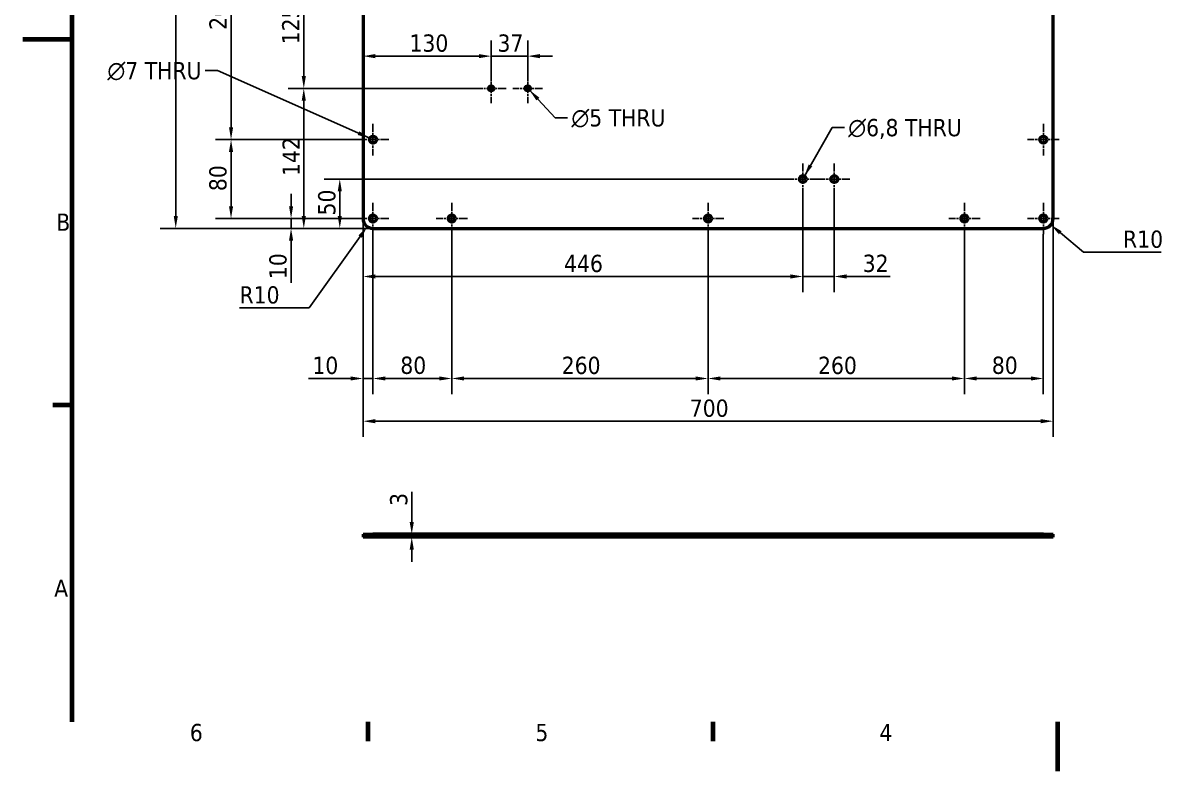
# Model space of a CAD drawing. Header units: millimetres. Extents: x 0 to 2100, y 0 to 1485.
# Drawn here: x 0 to 1158, y 0 to 759 of the extents above; entities that cross this region are included whole.
import ezdxf

# ---------------------------------------------------------------- set-up
doc = ezdxf.new("R2010")
doc.units = ezdxf.units.MM
doc.header["$LTSCALE"] = 5
doc.linetypes.add('CHAIN', pattern=[0.3543, 0.2362, -0.0295, 0.0591, -0.0295])
doc.linetypes.add('DASHED', pattern=[0.2068, 0.1655, -0.0413])
for name, color, linetype, lineweight in [('Border (ISO)', 7, 'Continuous', 70), ('Center Mark (ISO)', 7, 'Continuous', 25), ('Dimension (ISO)', 7, 'Continuous', 25), ('Hidden (ISO)', 7, 'DASHED', 35), ('Symbol (ISO)', 7, 'Continuous', 25), ('Visible (ISO)', 7, 'Continuous', 50)]:
    doc.layers.add(name, color=color, linetype=linetype, lineweight=lineweight)
doc.styles.add('Note Text (ISO)', font='tahoma.ttf')
doc.dimstyles.new('Default - Method 1b (ISO)', dxfattribs={"dimscale": 5, "dimtxt": 3.5, "dimasz": 2.5, "dimexe": 3.175, "dimexo": 0, "dimgap": 0.762, "dimtad": 1, "dimtoh": 1, "dimrnd": 1e-08, "dimtxsty": 'Note Text (ISO)', "dimcen": 0.09, "dimdle": 10, "dimclrd": 256, "dimclre": 256, "dimclrt": 256, "dimazin": 2, "dimtfac": 1, "dimtmove": 0, "dimatfit": 3, "dimfxl": 0, "dimtolj": 1, "dimlwd": -1, "dimlwe": -1, "dimarcsym": 0})
doc.dimstyles.new('Default - Method 1b (ISO)$7', dxfattribs={"dimscale": 5, "dimtxt": 3.5, "dimasz": 2.5, "dimexe": 3.175, "dimexo": 0, "dimgap": 0.762, "dimtad": 1, "dimtoh": 1, "dimrnd": 1e-08, "dimtxsty": 'Note Text (ISO)', "dimcen": 0.09, "dimdle": 10, "dimclrd": 256, "dimclre": 256, "dimclrt": 256, "dimazin": 2, "dimtfac": 1, "dimtmove": 0, "dimatfit": 3, "dimfxl": 0, "dimtolj": 1, "dimlwd": -1, "dimlwe": -1, "dimarcsym": 0})

# ---------------------------------------------------------------- blocks, each defined once
blk = doc.blocks.new('Borders Default Border')
at = {"layer": 'Border (ISO)'}
for p, q in [((10, 74.25), (6.1, 74.25)), ((70, 10), (70, 6.1)), ((140, 10), (140, 6.1))]:
    blk.add_line(p, q, dxfattribs=at)
at = {"layer": 'Border (ISO)', "flags": 128}
for points in [[(10, 10), (10, 287)], [(0, 148.5), (10, 148.5)], [(210, 0), (210, 10)]]:
    blk.add_lwpolyline(points, dxfattribs=at)
at = {"layer": 'Border (ISO)', "char_height": 3.5, "attachment_point": 7, "style": 'Note Text (ISO)'}
for s, insert in [('B', (6.78, 109.63)), ('A', (6.36, 35.38)), ('6', (33.88, 6.03)), ('5', (103.98, 6.03)), ('4', (173.78, 6.1))]:
    blk.add_mtext(s, dxfattribs=dict(at, insert=insert))
blk = doc.blocks.new('*D7')
at = {"layer": 'Defpoints', "color": 0}
for p in [(211.2, 900.6), (339.1, 900.6), (339.1, 640.6)]:
    blk.add_point(p, dxfattribs=at)
at = {"layer": 'Dimension (ISO)'}
for p, q in [((339.1, 900.6), (195.3, 900.6)), ((211.2, 653.1), (211.2, 888.1)), ((339.1, 640.6), (195.3, 640.6))]:
    blk.add_line(p, q, dxfattribs=at)
for points in [[(209.1, 888.1), (213.3, 888.1), (211.2, 900.6)], [(209.1, 653.1), (213.3, 653.1), (211.2, 640.6)]]:
    blk.add_solid(points, dxfattribs=at)
at = {"layer": 'Dimension (ISO)', "insert": (189.2, 752), "char_height": 17.5, "attachment_point": 1, "rotation": 90, "style": 'Note Text (ISO)'}
blk.add_mtext('\\A1;260', dxfattribs=at)
blk = doc.blocks.new('*D8')
at = {"layer": 'Defpoints', "color": 0}
for p in [(339.1, 640.6), (211.2, 560.6), (339.1, 560.6)]:
    blk.add_point(p, dxfattribs=at)
at = {"layer": 'Dimension (ISO)'}
for p, q in [((339.1, 640.6), (195.3, 640.6)), ((211.2, 628.1), (211.2, 573.1)), ((339.1, 560.6), (195.3, 560.6))]:
    blk.add_line(p, q, dxfattribs=at)
for points in [[(209.1, 628.1), (213.3, 628.1), (211.2, 640.6)], [(209.1, 573.1), (213.3, 573.1), (211.2, 560.6)]]:
    blk.add_solid(points, dxfattribs=at)
at = {"layer": 'Dimension (ISO)', "insert": (189.1, 588.4), "char_height": 17.5, "attachment_point": 1, "rotation": 90, "style": 'Note Text (ISO)'}
blk.add_mtext('\\A1;80', dxfattribs=at)
blk = doc.blocks.new('*D9')
at = {"layer": 'Defpoints', "color": 0}
for p in [(272.1, 560.6), (339.1, 560.6), (355.1, 550.6)]:
    blk.add_point(p, dxfattribs=at)
at = {"layer": 'Dimension (ISO)'}
for p, q in [((272.1, 573.1), (272.1, 585.6)), ((339.1, 560.6), (256.2, 560.6)), ((272.1, 560.6), (272.1, 550.6)), ((355.1, 550.6), (256.2, 550.6)), ((272.1, 538.1), (272.1, 495.3))]:
    blk.add_line(p, q, dxfattribs=at)
for points in [[(270, 573.1), (274.2, 573.1), (272.1, 560.6)], [(270, 538.1), (274.2, 538.1), (272.1, 550.6)]]:
    blk.add_solid(points, dxfattribs=at)
at = {"layer": 'Dimension (ISO)', "insert": (250, 499.1), "char_height": 17.5, "attachment_point": 1, "rotation": 90, "style": 'Note Text (ISO)'}
blk.add_mtext('\\A1;10', dxfattribs=at)
blk = doc.blocks.new('*D10')
at = {"layer": 'Defpoints', "color": 0}
for p in [(155.1, 1250.6), (355.1, 1250.6), (355.1, 550.6)]:
    blk.add_point(p, dxfattribs=at)
at = {"layer": 'Dimension (ISO)'}
for p, q in [((355.1, 1250.6), (139.3, 1250.6)), ((155.1, 563.1), (155.1, 1238.1)), ((355.1, 550.6), (139.3, 550.6))]:
    blk.add_line(p, q, dxfattribs=at)
for points in [[(153.1, 1238.1), (157.2, 1238.1), (155.1, 1250.6)], [(153.1, 563.1), (157.2, 563.1), (155.1, 550.6)]]:
    blk.add_solid(points, dxfattribs=at)
at = {"layer": 'Dimension (ISO)', "insert": (133.1, 882), "char_height": 17.5, "attachment_point": 1, "rotation": 90, "style": 'Note Text (ISO)'}
blk.add_mtext('\\A1;700', dxfattribs=at)
blk = doc.blocks.new('*D11')
at = {"layer": 'Defpoints', "color": 0}
for p in [(345.1, 560.6), (355.1, 544.6), (355.1, 398.3)]:
    blk.add_point(p, dxfattribs=at)
at = {"layer": 'Dimension (ISO)'}
for p, q in [((345.1, 560.6), (345.1, 382.5)), ((355.1, 544.6), (355.1, 382.5)), ((332.6, 398.3), (289.9, 398.3)), ((355.1, 398.3), (345.1, 398.3)), ((367.6, 398.3), (380.1, 398.3))]:
    blk.add_line(p, q, dxfattribs=at)
for points in [[(332.6, 400.4), (332.6, 396.3), (345.1, 398.3)], [(367.6, 400.4), (367.6, 396.3), (355.1, 398.3)]]:
    blk.add_solid(points, dxfattribs=at)
at = {"layer": 'Dimension (ISO)', "insert": (293.7, 420.4), "char_height": 17.5, "attachment_point": 1, "style": 'Note Text (ISO)'}
blk.add_mtext('\\A1;10', dxfattribs=at)
blk = doc.blocks.new('*D12')
at = {"layer": 'Defpoints', "color": 0}
for p in [(355.1, 544.6), (435.1, 544.6), (435.1, 398.3)]:
    blk.add_point(p, dxfattribs=at)
at = {"layer": 'Dimension (ISO)'}
for p, q in [((355.1, 544.6), (355.1, 382.5)), ((435.1, 544.6), (435.1, 382.5)), ((367.6, 398.3), (422.6, 398.3))]:
    blk.add_line(p, q, dxfattribs=at)
for points in [[(367.6, 400.4), (367.6, 396.3), (355.1, 398.3)], [(422.6, 400.4), (422.6, 396.3), (435.1, 398.3)]]:
    blk.add_solid(points, dxfattribs=at)
at = {"layer": 'Dimension (ISO)', "insert": (382.9, 420.5), "char_height": 17.5, "attachment_point": 1, "style": 'Note Text (ISO)'}
blk.add_mtext('\\A1;80', dxfattribs=at)
blk = doc.blocks.new('*D13')
at = {"layer": 'Defpoints', "color": 0}
for p in [(435.1, 544.6), (695.1, 544.6), (695.1, 398.3)]:
    blk.add_point(p, dxfattribs=at)
at = {"layer": 'Dimension (ISO)'}
for p, q in [((435.1, 544.6), (435.1, 382.5)), ((695.1, 544.6), (695.1, 382.5)), ((447.6, 398.3), (682.6, 398.3))]:
    blk.add_line(p, q, dxfattribs=at)
for points in [[(447.6, 400.4), (447.6, 396.3), (435.1, 398.3)], [(682.6, 400.4), (682.6, 396.3), (695.1, 398.3)]]:
    blk.add_solid(points, dxfattribs=at)
at = {"layer": 'Dimension (ISO)', "insert": (546.6, 420.4), "char_height": 17.5, "attachment_point": 1, "style": 'Note Text (ISO)'}
blk.add_mtext('\\A1;260', dxfattribs=at)
blk = doc.blocks.new('*D14')
at = {"layer": 'Defpoints', "color": 0}
for p in [(695.1, 544.6), (955.1, 544.6), (955.1, 398.3)]:
    blk.add_point(p, dxfattribs=at)
at = {"layer": 'Dimension (ISO)'}
for p, q in [((695.1, 544.6), (695.1, 382.5)), ((955.1, 544.6), (955.1, 382.5)), ((707.6, 398.3), (942.6, 398.3))]:
    blk.add_line(p, q, dxfattribs=at)
for points in [[(707.6, 400.4), (707.6, 396.3), (695.1, 398.3)], [(942.6, 400.4), (942.6, 396.3), (955.1, 398.3)]]:
    blk.add_solid(points, dxfattribs=at)
at = {"layer": 'Dimension (ISO)', "insert": (806.6, 420.4), "char_height": 17.5, "attachment_point": 1, "style": 'Note Text (ISO)'}
blk.add_mtext('\\A1;260', dxfattribs=at)
blk = doc.blocks.new('*D15')
at = {"layer": 'Defpoints', "color": 0}
for p in [(955.1, 544.6), (1035.1, 544.6), (1035.1, 398.3)]:
    blk.add_point(p, dxfattribs=at)
at = {"layer": 'Dimension (ISO)'}
for p, q in [((955.1, 544.6), (955.1, 382.5)), ((1035.1, 544.6), (1035.1, 382.5)), ((967.6, 398.3), (1022.6, 398.3))]:
    blk.add_line(p, q, dxfattribs=at)
for points in [[(967.6, 400.4), (967.6, 396.3), (955.1, 398.3)], [(1022.6, 400.4), (1022.6, 396.3), (1035.1, 398.3)]]:
    blk.add_solid(points, dxfattribs=at)
at = {"layer": 'Dimension (ISO)', "insert": (982.9, 420.5), "char_height": 17.5, "attachment_point": 1, "style": 'Note Text (ISO)'}
blk.add_mtext('\\A1;80', dxfattribs=at)
blk = doc.blocks.new('*D16')
at = {"layer": 'Defpoints', "color": 0}
for p in [(345.1, 560.6), (1045.1, 560.6), (1045.1, 355)]:
    blk.add_point(p, dxfattribs=at)
at = {"layer": 'Dimension (ISO)'}
for p, q in [((345.1, 560.6), (345.1, 339.1)), ((1045.1, 560.6), (1045.1, 339.1)), ((357.6, 355), (1032.6, 355))]:
    blk.add_line(p, q, dxfattribs=at)
for points in [[(357.6, 357.1), (357.6, 352.9), (345.1, 355)], [(1032.6, 357.1), (1032.6, 352.9), (1045.1, 355)]]:
    blk.add_solid(points, dxfattribs=at)
at = {"layer": 'Dimension (ISO)', "insert": (676.5, 377), "char_height": 17.5, "attachment_point": 1, "style": 'Note Text (ISO)'}
blk.add_mtext('\\A1;700', dxfattribs=at)
blk = doc.blocks.new('*D17')
at = {"layer": 'Defpoints', "color": 0}
for p in [(775.2, 600.6), (321.5, 550.6), (355.1, 550.6)]:
    blk.add_point(p, dxfattribs=at)
at = {"layer": 'Dimension (ISO)'}
for p, q in [((775.2, 600.6), (305.6, 600.6)), ((321.5, 588.1), (321.5, 563.1)), ((355.1, 550.6), (305.6, 550.6))]:
    blk.add_line(p, q, dxfattribs=at)
for points in [[(319.4, 588.1), (323.6, 588.1), (321.5, 600.6)], [(319.4, 563.1), (323.6, 563.1), (321.5, 550.6)]]:
    blk.add_solid(points, dxfattribs=at)
at = {"layer": 'Dimension (ISO)', "insert": (299.5, 563.7), "char_height": 17.5, "attachment_point": 1, "rotation": 90, "style": 'Note Text (ISO)'}
blk.add_mtext('\\A1;50', dxfattribs=at)
blk = doc.blocks.new('*D18')
at = {"layer": 'Defpoints', "color": 0}
for p in [(791.1, 584.7), (823.1, 584.7), (823.1, 501.8)]:
    blk.add_point(p, dxfattribs=at)
at = {"layer": 'Dimension (ISO)'}
for p, q in [((791.1, 584.7), (791.1, 485.9)), ((823.1, 584.7), (823.1, 485.9)), ((778.6, 501.8), (766.1, 501.8)), ((791.1, 501.8), (823.1, 501.8)), ((835.6, 501.8), (879.8, 501.8))]:
    blk.add_line(p, q, dxfattribs=at)
for points in [[(778.6, 503.9), (778.6, 499.7), (791.1, 501.8)], [(835.6, 503.9), (835.6, 499.7), (823.1, 501.8)]]:
    blk.add_solid(points, dxfattribs=at)
at = {"layer": 'Dimension (ISO)', "insert": (851.9, 523.9), "char_height": 17.5, "attachment_point": 1, "style": 'Note Text (ISO)'}
blk.add_mtext('\\A1;32', dxfattribs=at)
blk = doc.blocks.new('*D19')
at = {"layer": 'Defpoints', "color": 0}
for p in [(791.1, 584.7), (345.1, 560.6), (345.1, 501.8)]:
    blk.add_point(p, dxfattribs=at)
at = {"layer": 'Dimension (ISO)'}
for p, q in [((791.1, 584.7), (791.1, 485.9)), ((345.1, 560.6), (345.1, 485.9)), ((778.6, 501.8), (357.6, 501.8))]:
    blk.add_line(p, q, dxfattribs=at)
for points in [[(357.6, 503.9), (357.6, 499.7), (345.1, 501.8)], [(778.6, 503.9), (778.6, 499.7), (791.1, 501.8)]]:
    blk.add_solid(points, dxfattribs=at)
at = {"layer": 'Dimension (ISO)', "insert": (549, 523.8), "char_height": 17.5, "attachment_point": 1, "style": 'Note Text (ISO)'}
blk.add_mtext('\\A1;446', dxfattribs=at)
blk = doc.blocks.new('*D32')
at = {"layer": 'Defpoints', "color": 0}
for p in [(394.5, 240.3), (394.5, 240.3), (394.5, 237.3)]:
    blk.add_point(p, dxfattribs=at)
at = {"layer": 'Dimension (ISO)'}
for p, q in [((394.5, 252.8), (394.5, 283.5)), ((394.5, 237.3), (394.5, 240.3)), ((394.5, 224.8), (394.5, 212.3))]:
    blk.add_line(p, q, dxfattribs=at)
for points in [[(392.4, 252.8), (396.6, 252.8), (394.5, 240.3)], [(392.4, 224.8), (396.6, 224.8), (394.5, 237.3)]]:
    blk.add_solid(points, dxfattribs=at)
at = {"layer": 'Dimension (ISO)', "insert": (372.5, 269.1), "char_height": 17.5, "attachment_point": 1, "rotation": 90, "style": 'Note Text (ISO)'}
blk.add_mtext('\\A1;3', dxfattribs=at)
blk = doc.blocks.new('*D33')
at = {"layer": 'Defpoints', "color": 0}
for p in [(1035.1, 560.6), (1042.8, 554.2)]:
    blk.add_point(p, dxfattribs=at)
at = {"layer": 'Dimension (ISO)'}
for p, q in [((1075.9, 526.4), (1052.4, 546.1)), ((1154.5, 526.4), (1075.9, 526.4))]:
    blk.add_line(p, q, dxfattribs=at)
blk.add_solid([(1053.7, 547.7), (1051, 544.5), (1042.8, 554.2)], dxfattribs=at)
at = {"layer": 'Dimension (ISO)', "insert": (1116, 548.4), "char_height": 17.5, "attachment_point": 1, "style": 'Note Text (ISO)'}
blk.add_mtext('\\A1;R10', dxfattribs=at)
blk = doc.blocks.new('*D34')
at = {"layer": 'Defpoints', "color": 0}
for p in [(355.1, 560.6), (349.3, 552.5)]:
    blk.add_point(p, dxfattribs=at)
at = {"layer": 'Dimension (ISO)'}
for p, q in [((290.4, 469.9), (342.1, 542.3)), ((219.8, 469.9), (290.4, 469.9))]:
    blk.add_line(p, q, dxfattribs=at)
blk.add_solid([(340.4, 543.5), (343.8, 541.1), (349.3, 552.5)], dxfattribs=at)
at = {"layer": 'Dimension (ISO)', "insert": (219.8, 491.9), "char_height": 17.5, "attachment_point": 1, "style": 'Note Text (ISO)'}
blk.add_mtext('\\A1;R10', dxfattribs=at)
blk = doc.blocks.new('*D37')
at = {"layer": 'Defpoints', "color": 0}
for p in [(285, 692.6), (460.1, 692.6), (355.1, 550.6)]:
    blk.add_point(p, dxfattribs=at)
at = {"layer": 'Dimension (ISO)'}
for p, q in [((460.1, 692.6), (269.2, 692.6)), ((285, 563.1), (285, 680.1)), ((355.1, 550.6), (269.2, 550.6))]:
    blk.add_line(p, q, dxfattribs=at)
for points in [[(282.9, 680.1), (287.1, 680.1), (285, 692.6)], [(282.9, 563.1), (287.1, 563.1), (285, 550.6)]]:
    blk.add_solid(points, dxfattribs=at)
at = {"layer": 'Dimension (ISO)', "insert": (263.4, 603.7), "char_height": 17.5, "attachment_point": 1, "rotation": 90, "style": 'Note Text (ISO)'}
blk.add_mtext('\\A1;142', dxfattribs=at)
blk = doc.blocks.new('*D38')
at = {"layer": 'Defpoints', "color": 0}
for p in [(285, 817.6), (441.6, 817.6), (460.1, 692.6)]:
    blk.add_point(p, dxfattribs=at)
at = {"layer": 'Dimension (ISO)'}
for p, q in [((441.6, 817.6), (269.2, 817.6)), ((285, 705.1), (285, 805.1)), ((460.1, 692.6), (269.2, 692.6))]:
    blk.add_line(p, q, dxfattribs=at)
for points in [[(282.9, 805.1), (287.1, 805.1), (285, 817.6)], [(282.9, 705.1), (287.1, 705.1), (285, 692.6)]]:
    blk.add_solid(points, dxfattribs=at)
at = {"layer": 'Dimension (ISO)', "insert": (263, 737.3), "char_height": 17.5, "attachment_point": 1, "rotation": 90, "style": 'Note Text (ISO)'}
blk.add_mtext('\\A1;125', dxfattribs=at)
blk = doc.blocks.new('*D42')
at = {"layer": 'Defpoints', "color": 0}
for p in [(475.1, 725.3), (345.1, 717.5), (475.1, 707.6)]:
    blk.add_point(p, dxfattribs=at)
at = {"layer": 'Dimension (ISO)'}
for p, q in [((475.1, 707.6), (475.1, 741.2)), ((357.6, 725.3), (462.6, 725.3))]:
    blk.add_line(p, q, dxfattribs=at)
for points in [[(357.6, 727.4), (357.6, 723.2), (345.1, 725.3)], [(462.6, 727.4), (462.6, 723.2), (475.1, 725.3)]]:
    blk.add_solid(points, dxfattribs=at)
at = {"layer": 'Dimension (ISO)', "insert": (392.2, 747.3), "char_height": 17.5, "attachment_point": 1, "style": 'Note Text (ISO)'}
blk.add_mtext('\\A1;130', dxfattribs=at)
blk = doc.blocks.new('*D43')
at = {"layer": 'Defpoints', "color": 0}
for p in [(512.1, 725.3), (475.1, 707.6), (512.1, 707.6)]:
    blk.add_point(p, dxfattribs=at)
at = {"layer": 'Dimension (ISO)'}
for p, q in [((475.1, 707.6), (475.1, 741.2)), ((512.1, 707.6), (512.1, 741.2)), ((462.6, 725.3), (450.1, 725.3)), ((475.1, 725.3), (487.6, 725.3)), ((487.6, 725.3), (499.6, 725.3)), ((512.1, 725.3), (499.6, 725.3)), ((524.6, 725.3), (537.1, 725.3))]:
    blk.add_line(p, q, dxfattribs=at)
for points in [[(462.6, 727.4), (462.6, 723.2), (475.1, 725.3)], [(524.6, 727.4), (524.6, 723.2), (512.1, 725.3)]]:
    blk.add_solid(points, dxfattribs=at)
at = {"layer": 'Dimension (ISO)', "insert": (481.5, 747.3), "char_height": 17.5, "attachment_point": 1, "style": 'Note Text (ISO)'}
blk.add_mtext('\\A1;37', dxfattribs=at)

msp = doc.modelspace()

# ---------------------------------------------------------------- linework, layer by layer
at = {"layer": 'Center Mark (ISO)', "linetype": 'CHAIN', "ltscale": 6.667144}
for p, q in [((475.1433, 707.5956), (475.1433, 677.5956)), ((512.1433, 707.5956), (512.1433, 677.5956)), ((490.1433, 692.5956), (460.1433, 692.5956)), ((527.1433, 692.5956), (497.1433, 692.5956))]:
    msp.add_line(p, q, dxfattribs=at)
at = {"layer": 'Center Mark (ISO)', "linetype": 'CHAIN', "ltscale": 7.111628}
for p, q in [((355.1433, 656.5956), (355.1433, 624.5956)), ((1035.1433, 656.5956), (1035.1433, 624.5956)), ((371.1433, 640.5956), (339.1433, 640.5956)), ((1051.1433, 640.5956), (1019.1433, 640.5956)), ((355.1433, 576.5956), (355.1433, 544.5956)), ((435.1433, 576.5956), (435.1433, 544.5956)), ((695.1433, 576.5956), (695.1433, 544.5956)), ((955.1433, 576.5956), (955.1433, 544.5956)), ((1035.1433, 576.5956), (1035.1433, 544.5956)), ((371.1433, 560.5956), (339.1433, 560.5956)), ((451.1433, 560.5956), (419.1433, 560.5956)), ((711.1433, 560.5956), (679.1433, 560.5956)), ((971.1433, 560.5956), (939.1433, 560.5956)), ((1051.1433, 560.5956), (1019.1433, 560.5956))]:
    msp.add_line(p, q, dxfattribs=at)
at = {"layer": 'Center Mark (ISO)', "linetype": 'CHAIN', "ltscale": 7.067179}
for p, q in [((791.1153, 616.4956), (791.1153, 584.6956)), ((823.1153, 616.4956), (823.1153, 584.6956)), ((807.0153, 600.5956), (775.2153, 600.5956)), ((839.0153, 600.5956), (807.2153, 600.5956))]:
    msp.add_line(p, q, dxfattribs=at)
at = {"layer": 'Hidden (ISO)', "ltscale": 1.142165}
for p, q in [((351.6433, 240.2852), (351.6433, 237.2852)), ((358.6433, 240.2852), (358.6433, 237.2852)), ((431.6433, 240.2852), (431.6433, 237.2852)), ((438.6433, 240.2852), (438.6433, 237.2852)), ((446.1433, 237.2852), (446.1433, 240.2852)), ((447.6433, 237.2852), (447.6433, 240.2852)), ((450.1433, 237.2852), (450.1433, 240.2852)), ((452.6433, 237.2852), (452.6433, 240.2852)), ((454.1433, 237.2852), (454.1433, 240.2852)), ((458.1433, 237.2852), (458.1433, 240.2852)), ((472.6433, 237.2852), (472.6433, 240.2852)), ((477.6433, 237.2852), (477.6433, 240.2852)), ((509.6433, 237.2852), (509.6433, 240.2852)), ((514.6433, 237.2852), (514.6433, 240.2852)), ((517.6433, 237.2852), (517.6433, 240.2852)), ((522.6433, 237.2852), (522.6433, 240.2852)), ((691.6433, 240.2852), (691.6433, 237.2852)), ((698.6433, 240.2852), (698.6433, 237.2852)), ((787.7153, 237.2852), (787.7153, 240.2852)), ((794.5153, 237.2852), (794.5153, 240.2852)), ((819.7153, 237.2852), (819.7153, 240.2852)), ((826.5153, 237.2852), (826.5153, 240.2852)), ((829.1433, 237.2852), (829.1433, 240.2852)), ((832.1433, 237.2852), (832.1433, 240.2852)), ((862.6433, 237.2852), (862.6433, 240.2852)), ((865.6433, 237.2852), (865.6433, 240.2852)), ((879.1433, 237.2852), (879.1433, 240.2852)), ((882.1433, 237.2852), (882.1433, 240.2852)), ((942.1433, 237.2852), (942.1433, 240.2852)), ((945.1433, 237.2852), (945.1433, 240.2852)), ((951.6433, 240.2852), (951.6433, 237.2852)), ((958.6433, 240.2852), (958.6433, 237.2852)), ((975.6433, 237.2852), (975.6433, 240.2852)), ((978.6433, 237.2852), (978.6433, 240.2852)), ((992.1433, 237.2852), (992.1433, 240.2852)), ((995.1433, 237.2852), (995.1433, 240.2852)), ((1031.6433, 240.2852), (1031.6433, 237.2852)), ((1038.6433, 240.2852), (1038.6433, 237.2852))]:
    msp.add_line(p, q, dxfattribs=at)
at = {"layer": 'Visible (ISO)'}
for p, q in [((345.1433, 1240.5956), (345.1433, 560.5956)), ((1045.1433, 560.5956), (1045.1433, 1240.5956)), ((355.1433, 550.5956), (1035.1433, 550.5956)), ((345.1433, 240.2852), (355.1433, 240.2852)), ((345.1433, 240.2852), (345.1433, 237.2852)), ((355.1433, 237.2852), (345.1433, 237.2852)), ((1035.1433, 240.2852), (355.1433, 240.2852)), ((1035.1433, 237.2852), (355.1433, 237.2852)), ((1035.1433, 240.2852), (1045.1433, 240.2852)), ((1045.1433, 237.2852), (1035.1433, 237.2852)), ((1045.1433, 237.2852), (1045.1433, 240.2852))]:
    msp.add_line(p, q, dxfattribs=at)
for centre, radius in [((475.1433, 692.5956), 2.5), ((512.1433, 692.5956), 2.5), ((355.1433, 640.5956), 3.5), ((1035.1433, 640.5956), 3.5), ((791.1153, 600.5956), 3.4), ((823.1153, 600.5956), 3.4), ((355.1433, 560.5956), 3.5), ((435.1433, 560.5956), 3.5), ((695.1433, 560.5956), 3.5), ((955.1433, 560.5956), 3.5), ((1035.1433, 560.5956), 3.5)]:
    msp.add_circle(centre, radius, dxfattribs=at)
for centre, start, end in [((355.1433, 560.5956), 180, 270), ((1035.1433, 560.5956), 270, 0)]:
    msp.add_arc(centre, 10, start, end, dxfattribs=at)

# ---------------------------------------------------------------- block references
at = {"xscale": 5, "yscale": 5, "zscale": 5}
msp.add_blockref('Borders Default Border', (0, 0), dxfattribs=at)

# ---------------------------------------------------------------- texts
at = {"layer": 'Symbol (ISO)', "char_height": 17.5, "line_spacing_factor": 0.6125, "style": 'Note Text (ISO)'}
for s, insert, width, attachment_point in [('\\fAIGDT|b0|i0;\\H17.5000;n\\fTahoma|b0|i0;\\H17.5000;7 THRU', (181.2108, 719.3219), 102.295715, 3), ('\\fAIGDT|b0|i0;\\H17.5000;n\\fTahoma|b0|i0;\\H17.5000;5 THRU', (556.4269, 671.4952), 102.295715, 1), ('\\fAIGDT|b0|i0;\\H17.5000;n\\fTahoma|b0|i0;\\H17.5000;6,8 THRU', (837.2599, 661.5552), 122.92132, 1)]:
    msp.add_mtext(s, dxfattribs=dict(at, insert=insert, width=width, attachment_point=attachment_point))

# ---------------------------------------------------------------- dimensions: what is measured, and where the dimension line sits
at = {"layer": 'Dimension (ISO)'}
for base, p1, p2, angle, override, picture, middle in [((155.1433, 1250.5956), (355.1433, 550.5956), (355.1433, 1250.5956), 270, {"dimgap": 0.762, "dimtoh": 0, "dimdec": 2, "dimtol": 0, "dimlim": 0, "dimtp": 0, "dimtm": 0, "dimtdec": 2, "dimtofl": 0, "dimatfit": 1}, '*D10', (155.1433, 900.5956)), ((211.1899, 900.5956), (339.1433, 640.5956), (339.1433, 900.5956), 90, {"dimgap": 0.762, "dimtoh": 0, "dimdec": 2, "dimtol": 0, "dimlim": 0, "dimtp": 0, "dimtm": 0, "dimtdec": 2, "dimtofl": 0, "dimatfit": 1}, '*D7', (211.1899, 770.5956)), ((285.032, 817.5956), (460.1433, 692.5956), (441.6433, 817.5956), 90, {"dimgap": 0.762, "dimtoh": 0, "dimdec": 2, "dimtol": 0, "dimlim": 0, "dimtp": 0, "dimtm": 0, "dimtdec": 2, "dimtofl": 0, "dimatfit": 1}, '*D38', (285.032, 755.0956)), ((475.1433, 725.2873), (345.1433, 717.5026), (475.1433, 707.5956), 180, {"dimgap": 0.762, "dimtoh": 0, "dimdec": 2, "dimse1": 1, "dimtol": 0, "dimlim": 0, "dimtp": 0, "dimtm": 0, "dimtdec": 2, "dimtofl": 0, "dimatfit": 1}, '*D42', (410.1433, 725.2873)), ((512.1433, 725.2873), (475.1433, 707.5956), (512.1433, 707.5956), 180, {"dimgap": 0.762, "dimtoh": 0, "dimdec": 2, "dimtol": 0, "dimlim": 0, "dimtp": 0, "dimtm": 0, "dimtdec": 2, "dimtofl": 0}, '*D43', (493.6433, 725.2873)), ((285.032, 692.5956), (355.1433, 550.5956), (460.1433, 692.5956), 270, {"dimgap": 0.762, "dimtoh": 0, "dimdec": 2, "dimtol": 0, "dimlim": 0, "dimtp": 0, "dimtm": 0, "dimtdec": 2, "dimtofl": 0, "dimatfit": 1}, '*D37', (285.032, 621.5956)), ((211.1899, 560.5956), (339.1433, 640.5956), (339.1433, 560.5956), 90, {"dimgap": 0.762, "dimtoh": 0, "dimdec": 2, "dimtol": 0, "dimlim": 0, "dimtp": 0, "dimtm": 0, "dimtdec": 2, "dimtofl": 0, "dimatfit": 1}, '*D8', (211.1899, 600.5956)), ((321.477, 550.5956), (775.2153, 600.5956), (355.1433, 550.5956), 90, {"dimgap": 0.762, "dimtoh": 0, "dimdec": 2, "dimtol": 0, "dimlim": 0, "dimtp": 0, "dimtm": 0, "dimtdec": 2, "dimtofl": 0, "dimatfit": 1}, '*D17', (321.477, 575.5956)), ((272.0669, 560.5956), (355.1433, 550.5956), (339.1433, 560.5956), 270, {"dimgap": 0.762, "dimtoh": 0, "dimdec": 2, "dimtol": 0, "dimlim": 0, "dimtp": 0, "dimtm": 0, "dimtdec": 2, "dimtofl": 1, "dimatfit": 1}, '*D9', (272.0669, 510.4617)), ((345.1433, 501.8151), (791.1153, 584.6956), (345.1433, 560.5956), 180, {"dimgap": 0.762, "dimtoh": 0, "dimdec": 1, "dimtol": 0, "dimlim": 0, "dimtp": 0, "dimtm": 0, "dimtdec": 2, "dimtofl": 0, "dimatfit": 1}, '*D19', (568.1293, 501.8151)), ((823.1153, 501.8151), (791.1153, 584.6956), (823.1153, 584.6956), 180, {"dimgap": 0.762, "dimtoh": 0, "dimdec": 2, "dimtol": 0, "dimlim": 0, "dimtp": 0, "dimtm": 0, "dimtdec": 2, "dimtofl": 1, "dimatfit": 1}, '*D18', (863.9661, 501.8151)), ((355.1433, 398.3449), (345.1433, 560.5956), (355.1433, 544.5956), 180, {"dimgap": 0.762, "dimtoh": 0, "dimdec": 2, "dimtol": 0, "dimlim": 0, "dimtp": 0, "dimtm": 0, "dimtdec": 2, "dimtofl": 1, "dimatfit": 1}, '*D11', (305.0094, 398.3449)), ((1045.1433, 355.0095), (345.1433, 560.5956), (1045.1433, 560.5956), 180, {"dimgap": 0.762, "dimtoh": 0, "dimdec": 2, "dimtol": 0, "dimlim": 0, "dimtp": 0, "dimtm": 0, "dimtdec": 2, "dimtofl": 0, "dimatfit": 1}, '*D16', (695.1433, 355.0095)), ((435.1433, 398.3449), (355.1433, 544.5956), (435.1433, 544.5956), 180, {"dimgap": 0.762, "dimtoh": 0, "dimdec": 2, "dimtol": 0, "dimlim": 0, "dimtp": 0, "dimtm": 0, "dimtdec": 2, "dimtofl": 0, "dimatfit": 1}, '*D12', (395.1433, 398.3449)), ((695.1433, 398.3449), (435.1433, 544.5956), (695.1433, 544.5956), 180, {"dimgap": 0.762, "dimtoh": 0, "dimdec": 2, "dimtol": 0, "dimlim": 0, "dimtp": 0, "dimtm": 0, "dimtdec": 2, "dimtofl": 0, "dimatfit": 1}, '*D13', (565.1433, 398.3449)), ((955.1433, 398.3449), (695.1433, 544.5956), (955.1433, 544.5956), 180, {"dimgap": 0.762, "dimtoh": 0, "dimdec": 2, "dimtol": 0, "dimlim": 0, "dimtp": 0, "dimtm": 0, "dimtdec": 2, "dimtofl": 0, "dimatfit": 1}, '*D14', (825.1433, 398.3449)), ((1035.1433, 398.3449), (955.1433, 544.5956), (1035.1433, 544.5956), 180, {"dimgap": 0.762, "dimtoh": 0, "dimdec": 2, "dimtol": 0, "dimlim": 0, "dimtp": 0, "dimtm": 0, "dimtdec": 2, "dimtofl": 0, "dimatfit": 1}, '*D15', (995.1433, 398.3449)), ((394.5024, 240.2852), (394.5024, 237.2852), (394.5024, 240.2852), 90, {"dimgap": 0.762, "dimtoh": 0, "dimdec": 2, "dimse1": 1, "dimse2": 1, "dimtol": 0, "dimlim": 0, "dimtp": 0, "dimtm": 0, "dimtdec": 2, "dimtofl": 1, "dimatfit": 1}, '*D32', (394.5024, 274.4134))]:
    dim = msp.add_linear_dim(base=base, p1=p1, p2=p2, angle=angle, dimstyle='Default - Method 1b (ISO)', override=override, dxfattribs=at)
    dim.commit()
    dim.dimension.update_dxf_attribs({"geometry": picture, "text_midpoint": middle, "dimtype": 160})
for center, mpoint, picture, middle in [((355.1433, 560.5956), (349.3348, 552.4554), '*D34', (239.0585, 469.8711)), ((1035.1433, 560.5956), (1042.8058, 554.1702), '*D33', (1135.2828, 526.4017))]:
    dim = msp.add_radius_dim(center=center, mpoint=mpoint, dimstyle='Default - Method 1b (ISO)', override={"dimgap": 0.762, "dimtih": 1, "dimdec": 2, "dimlfac": 1, "dimcen": 0, "dimtol": 0, "dimlim": 0, "dimtp": 0, "dimtm": 0, "dimtdec": 2, "dimtofl": 0}, dxfattribs=at)
    dim.commit()
    dim.dimension.update_dxf_attribs({"geometry": picture, "text_midpoint": middle, "dimtype": 164})

# ---------------------------------------------------------------- leaders
at = {"layer": 'Symbol (ISO)', "annotation_type": 0, "has_hookline": 1}
for points, hookline_direction, text_width in [([(351.9728, 642.0782), (197.5208, 710.5719), (185.0208, 710.5719)], 1, 99.0337), ([(513.9707, 690.8895), (540.1169, 662.7452), (552.6169, 662.7452)], 0, 99.0337), ([(792.7152, 603.5956), (820.9499, 652.8052), (833.4499, 652.8052)], 0, 119.4602)]:
    msp.add_leader(points, dimstyle='Default - Method 1b (ISO)$7', override={"dimtad": 0}, dxfattribs=dict(at, hookline_direction=hookline_direction, text_width=text_width))

doc.saveas('drawing.dxf')
